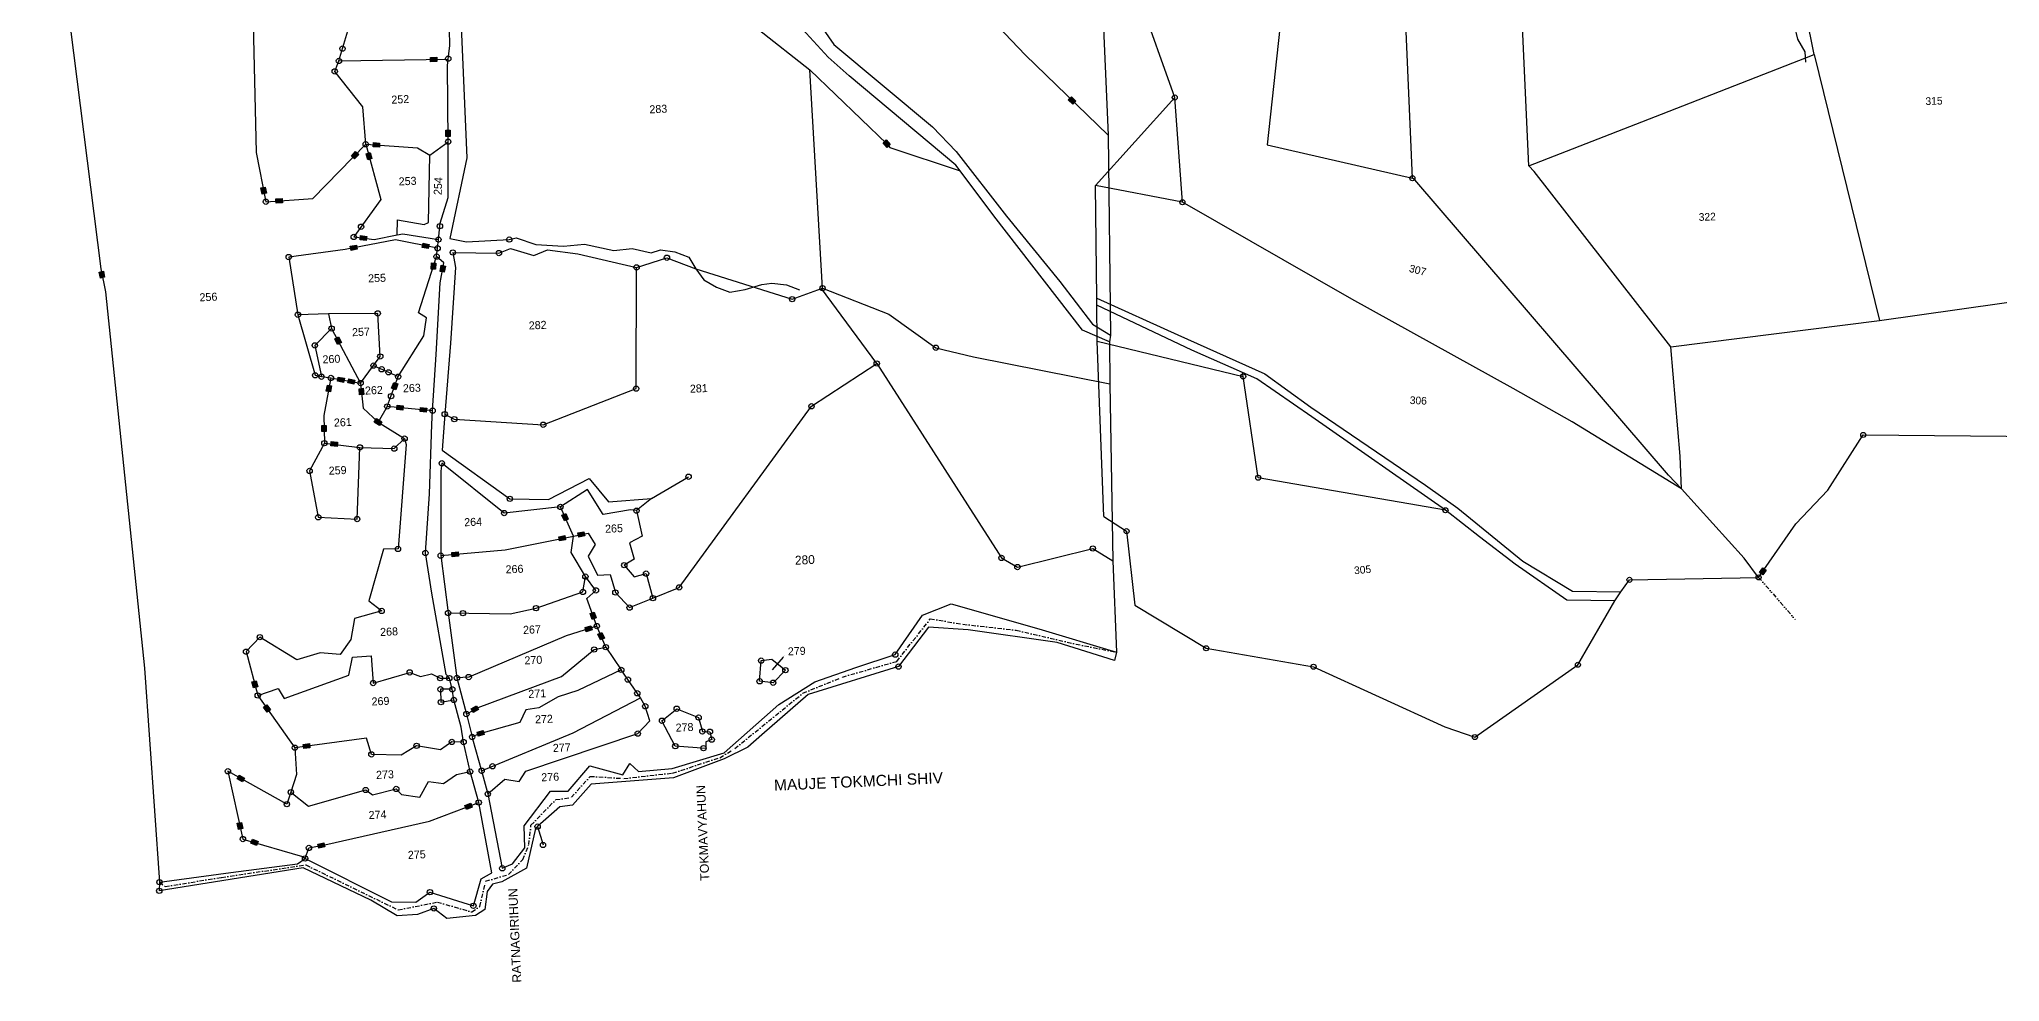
# Model space of a CAD drawing. Header units: metres. Extents: x 315549 to 321517, y 1890879 to 1895671.
# Drawn here: x 317250 to 319519, y 1890879 to 1891971 of the extents above; entities that cross this region are included whole.
import ezdxf

# ---------------------------------------------------------------- set-up
doc = ezdxf.new("R2010")
doc.units = ezdxf.units.M
doc.header["$MEASUREMENT"] = 0
doc.linetypes.add('DASHDOT', pattern=[1, 0.5, -0.25, 0, -0.25])
doc.linetypes.add('DIVIDE', pattern=[1.25, 0.5, -0.25, 0, -0.25, 0, -0.25])
for name, color, linetype in [('LINE_WATER', 4, 'Continuous'), ('OFF', 1, 'Continuous'), ('POLY_PARCEL', 6, 'Continuous'), ('POLY_WATER', 4, 'Continuous'), ('TEXT_MAPOUT', 7, 'Continuous'), ('TEXT_PARCEL', 7, 'Continuous'), ('V_BOUND_LINE', 7, 'Continuous'), ('V_BOUND_STREAM_LINE', 7, 'DASHDOT'), ('V_DIVIDE_LINE', 7, 'DIVIDE')]:
    doc.layers.add(name, color=color, linetype=linetype)
doc.styles.get("Standard").update_dxf_attribs({"font": 'arial.ttf'})
doc.styles.add('TEXT_MAP', font='')
doc.styles.get('TEXT_MAP').set_extended_font_data('Kruti Dev 050')

msp = doc.modelspace()

# ---------------------------------------------------------------- hatches: boundary and pattern name
for points in [[(317709.9, 1891945.2), (317709.8, 1891950.1), (317702.6, 1891949.9), (317702.7, 1891945)], [(318445.9, 1891895.8), (318449.3, 1891899.4), (318444.2, 1891904.4), (318440.7, 1891900.8)], [(317720.5, 1891858.3), (317725.5, 1891858.4), (317725.4, 1891865.5), (317720.5, 1891865.5)], [(317619.5, 1891837.4), (317616, 1891840.8), (317611, 1891835.7), (317614.5, 1891832.3)], [(317632.8, 1891839.7), (317628, 1891838.4), (317629.9, 1891831.5), (317634.7, 1891832.8)], [(317636.5, 1891851.2), (317636.2, 1891846.2), (317643.4, 1891845.8), (317643.7, 1891850.7)], [(318231, 1891845.7), (318234.7, 1891849), (318230, 1891854.3), (318226.3, 1891851.1)], [(317507.8, 1891791.7), (317512.7, 1891792.7), (317511.3, 1891799.7), (317506.4, 1891798.8)], [(317523.7, 1891786.1), (317524, 1891781.1), (317531.2, 1891781.6), (317530.8, 1891786.6)], [(317617.7, 1891727.7), (317616.8, 1891732.5), (317609.7, 1891731.2), (317610.7, 1891726.3)], [(317628.2, 1891737.8), (317628.8, 1891742.7), (317621.6, 1891743.5), (317621.1, 1891738.6)], [(317700, 1891728.5), (317701, 1891733.4), (317694, 1891734.8), (317693, 1891729.9)], [(317708.9, 1891711.7), (317703.9, 1891711.9), (317703.5, 1891704.8), (317708.5, 1891704.5)], [(317719.8, 1891708.3), (317714.9, 1891709.2), (317713.7, 1891702.1), (317718.6, 1891701.3)], [(317320.7, 1891694.3), (317325.5, 1891695.3), (317324.1, 1891702.4), (317319.3, 1891701.4)], [(317596.1, 1891626.3), (317591.7, 1891623.9), (317595.1, 1891617.6), (317599.5, 1891619.9)], [(317588.2, 1891569.5), (317583.3, 1891570.4), (317582, 1891563.3), (317586.9, 1891562.5)], [(317595.9, 1891579.8), (317594.9, 1891575), (317601.9, 1891573.5), (317602.9, 1891578.4)], [(317614, 1891571.5), (317615, 1891576.3), (317608, 1891577.8), (317607, 1891572.9)], [(317664.7, 1891571.7), (317660.1, 1891573.4), (317657.6, 1891566.7), (317662.3, 1891565)], [(317624.8, 1891566.7), (317619.9, 1891566.2), (317620.6, 1891559), (317625.5, 1891559.5)], [(317670.6, 1891541.5), (317671.1, 1891546.5), (317663.9, 1891547.1), (317663.5, 1891542.2)], [(317697.7, 1891539), (317698.2, 1891543.9), (317691.1, 1891544.6), (317690.6, 1891539.7)], [(317577, 1891516.6), (317582, 1891516.7), (317581.8, 1891523.8), (317576.9, 1891523.7)], [(317643.6, 1891523.6), (317646.2, 1891527.9), (317640.1, 1891531.6), (317637.5, 1891527.4)], [(317587.7, 1891505), (317587.3, 1891500.1), (317594.5, 1891499.5), (317594.9, 1891504.4)], [(317859.1, 1891421.6), (317854.6, 1891419.6), (317857.5, 1891413.1), (317862, 1891415.1)], [(317859, 1891391.3), (317858, 1891396.1), (317851, 1891394.7), (317851.9, 1891389.9)], [(317881.2, 1891395.7), (317880.2, 1891400.6), (317873.2, 1891399.2), (317874.2, 1891394.3)], [(317727.4, 1891376.6), (317727.8, 1891371.6), (317735, 1891372.3), (317734.5, 1891377.2)], [(319248.3, 1891356.1), (319244.4, 1891358.8), (319240.5, 1891353.2), (319244.4, 1891350.5)], [(317889.7, 1891299.1), (317894.4, 1891300.8), (317892, 1891307.5), (317887.3, 1891305.9)], [(317889.7, 1891287), (317888.2, 1891291.7), (317881.4, 1891289.6), (317882.9, 1891284.8)], [(317901, 1891283.9), (317896.4, 1891281.9), (317899.2, 1891275.3), (317903.8, 1891277.3)], [(317497.8, 1891219.9), (317502.6, 1891221.1), (317500.7, 1891228.1), (317495.9, 1891226.8)], [(317513.3, 1891200.3), (317509.3, 1891197.4), (317513.4, 1891191.6), (317517.5, 1891194.5)], [(317749.5, 1891195.4), (317752, 1891191.1), (317758.2, 1891194.7), (317755.7, 1891199)], [(317756.6, 1891168.5), (317757.9, 1891163.7), (317764.8, 1891165.6), (317763.5, 1891170.3)], [(317555.3, 1891154.3), (317556, 1891149.4), (317563.1, 1891150.4), (317562.4, 1891155.3)], [(317481.2, 1891118.8), (317478.7, 1891114.5), (317485, 1891111), (317487.4, 1891115.3)], [(317751, 1891081.5), (317749.2, 1891086.2), (317742.5, 1891083.6), (317744.3, 1891079)], [(317480.5, 1891055.9), (317485.4, 1891057), (317483.8, 1891064), (317479, 1891062.9)], [(317496.6, 1891044.4), (317494.7, 1891039.8), (317501.3, 1891037.1), (317503.2, 1891041.7)], [(317572.2, 1891038.8), (317573.3, 1891034), (317580.2, 1891035.5), (317579.2, 1891040.3)]]:
    msp.add_hatch(color=256).paths.add_polyline_path(points)

# ---------------------------------------------------------------- linework, layer by layer
for p, q in [((317702.6, 1891949.9), (317709.8, 1891950.1)), ((317702.7, 1891945), (317702.6, 1891949.9)), ((317709.9, 1891945.2), (317702.7, 1891945)), ((317709.8, 1891950.1), (317709.9, 1891945.2)), ((318440.7, 1891900.8), (318444.2, 1891904.4)), ((318445.9, 1891895.8), (318440.7, 1891900.8)), ((318444.2, 1891904.4), (318449.3, 1891899.4)), ((318449.3, 1891899.4), (318445.9, 1891895.8)), ((317720.5, 1891858.3), (317720.5, 1891865.5)), ((317720.5, 1891865.5), (317725.4, 1891865.5)), ((317725.4, 1891865.5), (317725.5, 1891858.4)), ((317611, 1891835.7), (317616, 1891840.8)), ((317616, 1891840.8), (317619.5, 1891837.4)), ((317628, 1891838.4), (317632.8, 1891839.7)), ((317632.8, 1891839.7), (317634.7, 1891832.8)), ((317636.2, 1891846.2), (317636.5, 1891851.2)), ((317643.4, 1891845.8), (317636.2, 1891846.2)), ((317636.5, 1891851.2), (317643.7, 1891850.7)), ((317643.7, 1891850.7), (317643.4, 1891845.8)), ((317725.5, 1891858.4), (317720.5, 1891858.3)), ((318226.3, 1891851.1), (318230, 1891854.3)), ((318231, 1891845.7), (318226.3, 1891851.1)), ((318230, 1891854.3), (318234.7, 1891849)), ((318234.7, 1891849), (318231, 1891845.7)), ((317614.5, 1891832.3), (317611, 1891835.7)), ((317619.5, 1891837.4), (317614.5, 1891832.3)), ((317629.9, 1891831.5), (317628, 1891838.4)), ((317634.7, 1891832.8), (317629.9, 1891831.5)), ((317506.4, 1891798.8), (317511.3, 1891799.7)), ((317507.8, 1891791.7), (317506.4, 1891798.8)), ((317511.3, 1891799.7), (317512.7, 1891792.7)), ((317512.7, 1891792.7), (317507.8, 1891791.7)), ((317523.7, 1891786.1), (317530.8, 1891786.6)), ((317524, 1891781.1), (317523.7, 1891786.1)), ((317531.2, 1891781.6), (317524, 1891781.1)), ((317530.8, 1891786.6), (317531.2, 1891781.6)), ((317609.7, 1891731.2), (317616.8, 1891732.5)), ((317610.7, 1891726.3), (317609.7, 1891731.2)), ((317617.7, 1891727.7), (317610.7, 1891726.3)), ((317616.8, 1891732.5), (317617.7, 1891727.7)), ((317621.1, 1891738.6), (317621.6, 1891743.5)), ((317628.2, 1891737.8), (317621.1, 1891738.6)), ((317621.6, 1891743.5), (317628.8, 1891742.7)), ((317628.8, 1891742.7), (317628.2, 1891737.8)), ((317693, 1891729.9), (317694, 1891734.8)), ((317700, 1891728.5), (317693, 1891729.9)), ((317694, 1891734.8), (317701, 1891733.4)), ((317701, 1891733.4), (317700, 1891728.5)), ((317703.5, 1891704.8), (317703.9, 1891711.9)), ((317708.5, 1891704.5), (317703.5, 1891704.8)), ((317703.9, 1891711.9), (317708.9, 1891711.7)), ((317708.9, 1891711.7), (317708.5, 1891704.5)), ((317713.7, 1891702.1), (317714.9, 1891709.2)), ((317714.9, 1891709.2), (317719.8, 1891708.3)), ((317719.8, 1891708.3), (317718.6, 1891701.3)), ((317319.3, 1891701.4), (317324.1, 1891702.4)), ((317320.7, 1891694.3), (317319.3, 1891701.4)), ((317325.5, 1891695.3), (317320.7, 1891694.3)), ((317324.1, 1891702.4), (317325.5, 1891695.3)), ((317718.6, 1891701.3), (317713.7, 1891702.1)), ((317591.7, 1891623.9), (317596.1, 1891626.3)), ((317595.1, 1891617.6), (317591.7, 1891623.9)), ((317599.5, 1891619.9), (317595.1, 1891617.6)), ((317596.1, 1891626.3), (317599.5, 1891619.9)), ((317582, 1891563.3), (317583.3, 1891570.4)), ((317583.3, 1891570.4), (317588.2, 1891569.5)), ((317588.2, 1891569.5), (317586.9, 1891562.5)), ((317594.9, 1891575), (317595.9, 1891579.8)), ((317601.9, 1891573.5), (317594.9, 1891575)), ((317595.9, 1891579.8), (317602.9, 1891578.4)), ((317602.9, 1891578.4), (317601.9, 1891573.5)), ((317607, 1891572.9), (317608, 1891577.8)), ((317614, 1891571.5), (317607, 1891572.9)), ((317608, 1891577.8), (317615, 1891576.3)), ((317615, 1891576.3), (317614, 1891571.5)), ((317657.6, 1891566.7), (317660.1, 1891573.4)), ((317660.1, 1891573.4), (317664.7, 1891571.7)), ((317664.7, 1891571.7), (317662.3, 1891565)), ((317586.9, 1891562.5), (317582, 1891563.3)), ((317619.9, 1891566.2), (317624.8, 1891566.7)), ((317620.6, 1891559), (317619.9, 1891566.2)), ((317625.5, 1891559.5), (317620.6, 1891559)), ((317624.8, 1891566.7), (317625.5, 1891559.5)), ((317662.3, 1891565), (317657.6, 1891566.7)), ((317663.5, 1891542.2), (317663.9, 1891547.1)), ((317663.9, 1891547.1), (317671.1, 1891546.5)), ((317671.1, 1891546.5), (317670.6, 1891541.5)), ((317690.6, 1891539.7), (317691.1, 1891544.6)), ((317691.1, 1891544.6), (317698.2, 1891543.9)), ((317576.9, 1891523.7), (317581.8, 1891523.8)), ((317577, 1891516.6), (317576.9, 1891523.7)), ((317581.8, 1891523.8), (317582, 1891516.7)), ((317637.5, 1891527.4), (317640.1, 1891531.6)), ((317643.6, 1891523.6), (317637.5, 1891527.4)), ((317640.1, 1891531.6), (317646.2, 1891527.9)), ((317646.2, 1891527.9), (317643.6, 1891523.6)), ((317670.6, 1891541.5), (317663.5, 1891542.2)), ((317697.7, 1891539), (317690.6, 1891539.7)), ((317698.2, 1891543.9), (317697.7, 1891539)), ((317582, 1891516.7), (317577, 1891516.6)), ((317587.3, 1891500.1), (317587.7, 1891505)), ((317594.5, 1891499.5), (317587.3, 1891500.1)), ((317587.7, 1891505), (317594.9, 1891504.4)), ((317594.9, 1891504.4), (317594.5, 1891499.5)), ((317854.6, 1891419.6), (317859.1, 1891421.6)), ((317857.5, 1891413.1), (317854.6, 1891419.6)), ((317862, 1891415.1), (317857.5, 1891413.1)), ((317859.1, 1891421.6), (317862, 1891415.1)), ((317851, 1891394.7), (317858, 1891396.1)), ((317851.9, 1891389.9), (317851, 1891394.7)), ((317859, 1891391.3), (317851.9, 1891389.9)), ((317858, 1891396.1), (317859, 1891391.3)), ((317873.2, 1891399.2), (317880.2, 1891400.6)), ((317874.2, 1891394.3), (317873.2, 1891399.2)), ((317881.2, 1891395.7), (317874.2, 1891394.3)), ((317880.2, 1891400.6), (317881.2, 1891395.7)), ((317727.4, 1891376.6), (317734.5, 1891377.2)), ((317727.8, 1891371.6), (317727.4, 1891376.6)), ((317735, 1891372.3), (317727.8, 1891371.6)), ((317734.5, 1891377.2), (317735, 1891372.3)), ((319240.5, 1891353.2), (319244.4, 1891358.8)), ((319244.4, 1891350.5), (319240.5, 1891353.2)), ((319244.4, 1891358.8), (319248.3, 1891356.1)), ((319248.3, 1891356.1), (319244.4, 1891350.5)), ((317887.3, 1891305.9), (317892, 1891307.5)), ((317889.7, 1891299.1), (317887.3, 1891305.9)), ((317894.4, 1891300.8), (317889.7, 1891299.1)), ((317892, 1891307.5), (317894.4, 1891300.8)), ((317881.4, 1891289.6), (317888.2, 1891291.7)), ((317882.9, 1891284.8), (317881.4, 1891289.6)), ((317889.7, 1891287), (317882.9, 1891284.8)), ((317888.2, 1891291.7), (317889.7, 1891287)), ((317896.4, 1891281.9), (317901, 1891283.9)), ((317899.2, 1891275.3), (317896.4, 1891281.9)), ((317903.8, 1891277.3), (317899.2, 1891275.3)), ((317901, 1891283.9), (317903.8, 1891277.3)), ((317495.9, 1891226.8), (317500.7, 1891228.1)), ((317500.7, 1891228.1), (317502.6, 1891221.1)), ((317497.8, 1891219.9), (317495.9, 1891226.8)), ((317502.6, 1891221.1), (317497.8, 1891219.9)), ((317509.3, 1891197.4), (317513.3, 1891200.3)), ((317513.4, 1891191.6), (317509.3, 1891197.4)), ((317513.3, 1891200.3), (317517.5, 1891194.5)), ((317517.5, 1891194.5), (317513.4, 1891191.6)), ((317749.5, 1891195.4), (317755.7, 1891199)), ((317752, 1891191.1), (317749.5, 1891195.4)), ((317758.2, 1891194.7), (317752, 1891191.1)), ((317755.7, 1891199), (317758.2, 1891194.7)), ((317756.6, 1891168.5), (317763.5, 1891170.3)), ((317757.9, 1891163.7), (317756.6, 1891168.5)), ((317764.8, 1891165.6), (317757.9, 1891163.7)), ((317763.5, 1891170.3), (317764.8, 1891165.6)), ((317555.3, 1891154.3), (317562.4, 1891155.3)), ((317556, 1891149.4), (317555.3, 1891154.3)), ((317563.1, 1891150.4), (317556, 1891149.4)), ((317562.4, 1891155.3), (317563.1, 1891150.4)), ((317478.7, 1891114.5), (317481.2, 1891118.8)), ((317485, 1891111), (317478.7, 1891114.5)), ((317481.2, 1891118.8), (317487.4, 1891115.3)), ((317487.4, 1891115.3), (317485, 1891111)), ((317742.5, 1891083.6), (317749.2, 1891086.2)), ((317744.3, 1891079), (317742.5, 1891083.6)), ((317751, 1891081.5), (317744.3, 1891079)), ((317749.2, 1891086.2), (317751, 1891081.5)), ((317479, 1891062.9), (317483.8, 1891064)), ((317480.5, 1891055.9), (317479, 1891062.9)), ((317485.4, 1891057), (317480.5, 1891055.9)), ((317483.8, 1891064), (317485.4, 1891057)), ((317494.7, 1891039.8), (317496.6, 1891044.4)), ((317501.3, 1891037.1), (317494.7, 1891039.8)), ((317496.6, 1891044.4), (317503.2, 1891041.7)), ((317503.2, 1891041.7), (317501.3, 1891037.1)), ((317572.2, 1891038.8), (317579.2, 1891040.3)), ((317573.3, 1891034), (317572.2, 1891038.8)), ((317580.2, 1891035.5), (317573.3, 1891034)), ((317579.2, 1891040.3), (317580.2, 1891035.5))]:
    msp.add_line(p, q)
msp.add_lwpolyline([(318110.6, 1891255.4), (318097.9, 1891240.8)])
for centre, radius in [((317600.8, 1891960.1), 3.07), ((317591.8, 1891933.7), 3.07), ((317596.6, 1891945.8), 3.07), ((317723.2, 1891948.5), 3.07), ((318563.8, 1891903.5), 2.93), ((317627.6, 1891849.3), 3.07), ((317723.1, 1891852.3), 3.07), ((318838.9, 1891810), 2.93), ((317512.1, 1891782.8), 3.07), ((318572.7, 1891782.2), 2.93), ((317622.3, 1891753.8), 3.07), ((317713.5, 1891754.5), 3.07), ((317613.8, 1891742), 3.07), ((317710.8, 1891728.9), 3.07), ((317711.8, 1891739), 3.07), ((317728.5, 1891724), 3.07), ((317781.8, 1891723.3), 3.07), ((317793.8, 1891739), 3.07), ((317538.5, 1891718.7), 3.07), ((317709.7, 1891719.2), 3.07), ((317941.1, 1891706.8), 3.07), ((317976.2, 1891717.9), 3.07), ((318156.3, 1891682.7), 3.07), ((318121.1, 1891669.9), 3.07), ((317549.2, 1891651.9), 3.07), ((317588.1, 1891636), 3.07), ((317641.5, 1891653.5), 3.07), ((317568.7, 1891616.4), 3.07), ((318287.4, 1891613.7), 3.07), ((317636.7, 1891593), 3.07), ((317644.5, 1891603.6), 3.07), ((317646.1, 1891588.8), 3.07), ((318219, 1891595.4), 3.07), ((317569.1, 1891581.8), 3.07), ((317576.4, 1891580.1), 3.07), ((317587.4, 1891578.7), 3.07), ((317621.7, 1891572.8), 3.07), ((317654.1, 1891585.2), 3.07), ((317665.2, 1891580.2), 3.07), ((317940.6, 1891566.3), 3.07), ((318643.1, 1891580.5), 2.93), ((317652.6, 1891545.7), 3.07), ((317657, 1891557.6), 3.07), ((318143.5, 1891545.9), 3.07), ((317705.1, 1891540.8), 3.07), ((317719.1, 1891536.8), 3.07), ((317730.1, 1891531), 3.07), ((317833.1, 1891524.5), 3.07), ((317579.8, 1891503.2), 3.07), ((317620.9, 1891498.3), 3.07), ((317660.7, 1891496.9), 3.07), ((317672.6, 1891508.5), 3.07), ((319360.7, 1891512.7), 2.93), ((317715.7, 1891479.9), 3.07), ((317562.7, 1891471), 3.07), ((318001.3, 1891464.3), 3.07), ((318660.5, 1891463.1), 2.93), ((317794.4, 1891438.7), 3.07), ((317852.9, 1891429.3), 3.07), ((317572.7, 1891417.3), 3.07), ((317617.7, 1891415.3), 3.07), ((317787.9, 1891422.2), 3.07), ((317941, 1891425), 3.07), ((318877.2, 1891425.4), 2.93), ((318508.1, 1891401.3), 2.93), ((317665, 1891380.7), 3.07), ((317696.7, 1891376), 3.07), ((317714.4, 1891372.9), 3.07), ((317926.8, 1891361.9), 3.07), ((318363.4, 1891370.3), 3.07), ((318469.1, 1891381.2), 3.07), ((317881.9, 1891348.6), 3.07), ((317952.1, 1891352.1), 3.07), ((318381.8, 1891359.7), 3.07), ((319090.1, 1891344.9), 2.93), ((319239.6, 1891347.7), 2.93), ((317879, 1891330.9), 3.07), ((317894, 1891332.7), 3.07), ((317916.6, 1891330.2), 3.07), ((317960, 1891323.7), 3.07), ((317990.4, 1891336.1), 3.07), ((317646.1, 1891308.9), 3.07), ((317722.9, 1891306.6), 3.07), ((317740.1, 1891306.3), 3.07), ((317824.7, 1891312.1), 3.07), ((317933, 1891312.7), 3.07), ((317505.1, 1891278.5), 3.07), ((317895.1, 1891291.3), 3.07), ((317489.2, 1891261.7), 3.07), ((317892, 1891264.2), 3.07), ((317905.5, 1891266.9), 3.07), ((318085.2, 1891251.4), 3.07), ((318240.5, 1891258.3), 3.07), ((318600.1, 1891265.6), 2.93), ((317636.2, 1891225.3), 3.07), ((317678.5, 1891237.7), 3.07), ((317713.8, 1891231), 3.07), ((317724.4, 1891231), 3.07), ((317733.2, 1891231.3), 3.07), ((317746.8, 1891232.3), 3.07), ((317923.4, 1891240.6), 3.07), ((317931.1, 1891229.3), 3.07), ((318083.5, 1891227.4), 3.07), ((318099.2, 1891225.7), 3.07), ((318113.3, 1891240.3), 3.07), ((318244.2, 1891244.4), 3.07), ((318724.6, 1891244.2), 2.93), ((319030.4, 1891246.5), 2.93), ((317502.7, 1891210.9), 3.07), ((317714.2, 1891218.1), 3.07), ((317714.7, 1891203.2), 3.07), ((317727.8, 1891218.1), 3.07), ((317729.6, 1891205.8), 3.07), ((317941.9, 1891213.5), 3.07), ((317744.1, 1891189.4), 3.07), ((317951.1, 1891198.5), 3.07), ((317970.5, 1891181.7), 3.07), ((317987.5, 1891195.6), 3.07), ((318012.9, 1891185.4), 3.07), ((317727.3, 1891157.2), 3.07), ((317740.9, 1891157), 3.07), ((317750.8, 1891162.9), 3.07), ((317942.4, 1891166.8), 3.07), ((318017.2, 1891169.3), 3.07), ((318026, 1891169), 3.07), ((318028, 1891159.9), 3.07), ((318911.3, 1891162.8), 2.93), ((317545.6, 1891150.5), 3.07), ((317634.2, 1891142.7), 3.07), ((317686.5, 1891152.6), 3.07), ((317985.9, 1891152.3), 3.07), ((318018.5, 1891149.9), 3.07), ((317468.2, 1891123.2), 3.07), ((317748.4, 1891122.8), 3.07), ((317761.8, 1891123.8), 3.07), ((317774.3, 1891129), 3.07), ((317541, 1891099), 3.07), ((317627.6, 1891101.5), 3.07), ((317663, 1891102.7), 3.07), ((317768.9, 1891096.9), 3.07), ((317536.4, 1891085.1), 3.07), ((317758.4, 1891087), 3.07), ((317485.5, 1891044.7), 3.07), ((317826.5, 1891059.1), 3.07), ((317557.4, 1891022.2), 3.07), ((317561.9, 1891034.4), 3.07), ((317832.8, 1891037.8), 3.07), ((317785.7, 1891010.8), 3.07), ((317388.7, 1890984.7), 3.07), ((317389, 1890994.7), 3.07), ((317702, 1890983.2), 3.07), ((317706.5, 1890964.3), 3.07), ((317752.2, 1890967.4), 3.07)]:
    msp.add_circle(centre, radius)
msp.add_solid([(318110.3, 1891255.7), (318112.2, 1891257.3), (318110.9, 1891255.2)])
at = {"layer": 'LINE_WATER'}
for p, q in [((319285.1, 1891971), (319281.6, 1891985.6)), ((319293.4, 1891956.3), (319285.1, 1891971)), ((319294, 1891944.3), (319293.4, 1891956.3)), ((318009.6, 1891705.1), (318018.9, 1891692.3)), ((318018.9, 1891692.3), (318033.5, 1891683.8)), ((318033.5, 1891683.8), (318048.9, 1891677.9)), ((318048.9, 1891677.9), (318066.9, 1891681.1)), ((318066.9, 1891681.1), (318086, 1891686.8)), ((318086, 1891686.8), (318097.7, 1891688.4)), ((318097.7, 1891688.4), (318114.6, 1891686.4)), ((318114.6, 1891686.4), (318129.6, 1891680.9))]:
    msp.add_line(p, q, dxfattribs=at)
at = {"layer": 'OFF'}
for p, q in [((318563.8, 1891903.5), (318473.2, 1892158.4)), ((318477.3, 1892079.7), (318486.7, 1891859.7)), ((318472.3, 1891801.5), (318563.8, 1891903.5)), ((318486.7, 1891859.7), (318489.4, 1891628.3)), ((318473.7, 1891671.1), (318472.3, 1891801.5)), ((318473.8, 1891662.9), (318473.7, 1891671.1)), ((318474.2, 1891621.4), (318473.8, 1891662.9)), ((318481.8, 1891418.4), (318474.2, 1891621.4)), ((318489.4, 1891628.3), (318488.2, 1891620.4)), ((318488.2, 1891620.4), (318488.7, 1891571.7)), ((318488.7, 1891571.7), (318492.3, 1891366.8)), ((317652.6, 1891545.7), (317641.9, 1891527.6)), ((318492.3, 1891366.8), (318496.4, 1891261.1)), ((319073.3, 1891320.6), (319080.2, 1891331.1)), ((318496.4, 1891261.1), (318494, 1891251.3))]:
    msp.add_line(p, q, dxfattribs=at)
at = {"layer": 'POLY_PARCEL'}
for p, q in [((317249.8, 1892272.6), (317321, 1891705.1)), ((318264.1, 1892086.7), (318390.6, 1891952.9)), ((318692.8, 1892051.5), (318670.7, 1891848.7)), ((318973.7, 1891824.3), (318963.4, 1892050)), ((317596.6, 1891945.8), (317620.1, 1892025)), ((317497.1, 1892005.4), (317500.9, 1891839.9)), ((318838.9, 1891810), (318830.2, 1892015.8)), ((319303.8, 1891953.2), (319294.5, 1891999.3)), ((318081.8, 1891982.7), (318141.5, 1891935.5)), ((318390.6, 1891952.9), (318486.7, 1891859.7)), ((319127.1, 1891884.2), (319303.8, 1891953.2)), ((319303.8, 1891953.2), (319379.6, 1891645.2)), ((317591.8, 1891933.7), (317596.6, 1891945.8)), ((317624.4, 1891892.6), (317591.8, 1891933.7)), ((317596.6, 1891945.8), (317723.2, 1891948)), ((318141.5, 1891935.5), (318230.5, 1891850)), ((318156.3, 1891682.7), (318141.5, 1891935.5)), ((317627.6, 1891849.3), (317624.4, 1891892.6)), ((318572.7, 1891782.2), (318563.8, 1891903.5)), ((318973.7, 1891824.3), (319127.1, 1891884.2)), ((317500.9, 1891839.9), (317512.1, 1891782.8)), ((317566.5, 1891786.5), (317627.6, 1891849.3)), ((317627.6, 1891849.3), (317645.1, 1891785.2)), ((317627.6, 1891849.3), (317687.4, 1891845.4)), ((317687.4, 1891845.4), (317701.7, 1891836.6)), ((317701.7, 1891836.6), (317723.1, 1891852.3)), ((318230.5, 1891850), (318234.3, 1891845.7)), ((318234.3, 1891845.7), (318315.6, 1891818.5)), ((318670.7, 1891848.7), (318838.9, 1891810)), ((317700.3, 1891758.6), (317701.7, 1891836.6)), ((318979.8, 1891817.8), (318973.7, 1891824.3)), ((319137.9, 1891614.6), (318979.8, 1891817.8)), ((318572.7, 1891782.2), (318472.3, 1891801.5)), ((318841.7, 1891808.1), (318838.9, 1891810)), ((319135.4, 1891466.1), (318841.7, 1891808.1)), ((317512.1, 1891782.8), (317566.5, 1891786.5)), ((317645.1, 1891785.2), (317613.8, 1891742)), ((318768.7, 1891669.8), (318572.7, 1891782.2)), ((317663.9, 1891744.4), (317664.5, 1891761.7)), ((317664.5, 1891761.7), (317695.1, 1891756.5)), ((317695.1, 1891756.5), (317700.3, 1891758.6)), ((317603.8, 1891727.5), (317538.5, 1891718.7)), ((317662, 1891738.6), (317603.8, 1891727.5)), ((317613.8, 1891742), (317637.5, 1891739.1)), ((317637.5, 1891739.1), (317663.9, 1891744.4)), ((317710.8, 1891728.9), (317662, 1891738.6)), ((317663.9, 1891744.4), (317670.4, 1891745.7)), ((317670.4, 1891745.7), (317711.8, 1891739)), ((317321, 1891705.1), (317326.5, 1891678.4)), ((317538.5, 1891718.7), (317549.2, 1891651.9)), ((317688.8, 1891654.2), (317709.7, 1891719.2)), ((317940.6, 1891566.3), (317941.1, 1891706.8)), ((318009.6, 1891705.1), (318121.1, 1891669.9)), ((318121.1, 1891669.9), (318155.1, 1891682.2)), ((318155.1, 1891682.2), (318156.3, 1891682.7)), ((318219, 1891595.4), (318155.1, 1891682.2)), ((318156.3, 1891682.7), (318232.9, 1891652.5)), ((317326.5, 1891678.4), (317371.5, 1891242.6)), ((318955.5, 1891566.6), (318768.7, 1891669.8)), ((319379.6, 1891645.2), (319588.9, 1891674.9)), ((317584.6, 1891653.1), (317549.2, 1891651.9)), ((317549.2, 1891651.9), (317569.1, 1891581.8)), ((317588.1, 1891636), (317568.7, 1891616.4)), ((317641.5, 1891653.5), (317584.6, 1891653.1)), ((317584.6, 1891653.1), (317588.1, 1891636)), ((317588.1, 1891636), (317621.7, 1891572.8)), ((317644.5, 1891603.6), (317641.5, 1891653.5)), ((317698, 1891648.4), (317688.8, 1891654.2)), ((317694.9, 1891627.5), (317698, 1891648.4)), ((318232.9, 1891652.5), (318287.4, 1891613.7)), ((319137.9, 1891614.6), (319379.6, 1891645.2)), ((317568.7, 1891616.4), (317576.3, 1891580.3)), ((317665.2, 1891580.2), (317694.9, 1891627.5)), ((318287.4, 1891613.7), (318331, 1891603)), ((318474.2, 1891621.4), (318643.1, 1891580.5)), ((319148.8, 1891488.3), (319137.9, 1891614.6)), ((317621.7, 1891572.8), (317636.7, 1891593)), ((317636.7, 1891593), (317644.5, 1891603.6)), ((317636.7, 1891593), (317665.2, 1891580.2)), ((318143.5, 1891545.9), (318219, 1891595.4)), ((318219, 1891595.4), (318363.4, 1891370.3)), ((318331, 1891603), (318488.7, 1891571.7)), ((317569.1, 1891581.8), (317576.3, 1891580.3)), ((317576.3, 1891580.3), (317587.4, 1891578.7)), ((317587.4, 1891578.7), (317579.1, 1891535.2)), ((317587.4, 1891578.7), (317621.7, 1891572.8)), ((317621.7, 1891572.8), (317624.6, 1891543.6)), ((317652.6, 1891545.7), (317665.2, 1891580.2)), ((318643.1, 1891580.5), (318642.4, 1891584.9)), ((318660.5, 1891463.1), (318643.1, 1891580.5)), ((317705.1, 1891540.8), (317652.6, 1891545.7)), ((317833.1, 1891524.5), (317940.6, 1891566.3)), ((317990.4, 1891336.1), (318143.5, 1891545.9)), ((319023.9, 1891527.8), (318955.5, 1891566.6)), ((317579.1, 1891535.2), (317579.8, 1891503.2)), ((317624.6, 1891543.6), (317641.9, 1891527.6)), ((317641.9, 1891527.6), (317672.6, 1891508.5)), ((317719.1, 1891536.8), (317730.1, 1891531)), ((317730.1, 1891531), (317833.1, 1891524.5)), ((319150.4, 1891450.1), (319023.9, 1891527.8)), ((317579.8, 1891503.2), (317562.7, 1891471)), ((317579.8, 1891503.2), (317620.9, 1891498.3)), ((317660.7, 1891496.9), (317672.6, 1891508.5)), ((317674.4, 1891501.8), (317665, 1891380.7)), ((317672.6, 1891508.5), (317674.4, 1891501.8)), ((317617.7, 1891415.3), (317620.9, 1891498.3)), ((317620.9, 1891498.3), (317660.7, 1891496.9)), ((319150.4, 1891450.1), (319148.8, 1891488.3)), ((317562.7, 1891471), (317572.7, 1891417.3)), ((318877.2, 1891425.4), (318660.5, 1891463.1)), ((319150.4, 1891450.1), (319135.4, 1891466.1)), ((319222.7, 1891369.9), (319150.4, 1891450.1)), ((317572.7, 1891417.3), (317617.7, 1891415.3)), ((317868.1, 1891395.6), (317852.9, 1891429.3)), ((317941, 1891425), (317947.6, 1891395.6)), ((317789, 1891379.7), (317868.1, 1891395.6)), ((317865.2, 1891376.5), (317868.1, 1891395.6)), ((317868.1, 1891395.6), (317885.1, 1891399)), ((317893.3, 1891385.7), (317885, 1891372.3)), ((317885.1, 1891399), (317893.3, 1891385.7)), ((317947.6, 1891395.6), (317932.7, 1891387.7)), ((317932.7, 1891387.7), (317938.4, 1891368.8)), ((317648.3, 1891380.6), (317631.2, 1891320.5)), ((317665, 1891380.7), (317648.3, 1891380.6)), ((317714.4, 1891372.9), (317789, 1891379.7)), ((317881.9, 1891348.6), (317865.2, 1891376.5)), ((317885, 1891372.3), (317895.9, 1891350.4)), ((317938.4, 1891368.8), (317926.8, 1891361.9)), ((318363.4, 1891370.3), (318381.8, 1891359.7)), ((318381.8, 1891359.7), (318469.1, 1891381.2)), ((318469.1, 1891381.2), (318492.3, 1891366.8)), ((319239.6, 1891347.7), (319222.7, 1891369.9)), ((317879, 1891330.9), (317881.9, 1891348.6)), ((317894, 1891332.7), (317881.9, 1891348.6)), ((317895.9, 1891350.4), (317910.4, 1891351.2)), ((317910.4, 1891351.2), (317916.6, 1891330.2)), ((317926.8, 1891361.9), (317938.4, 1891348.5)), ((317938.4, 1891348.5), (317952.1, 1891352.1)), ((317952.1, 1891352.1), (317960, 1891323.7)), ((317631.2, 1891320.5), (317646.1, 1891308.9)), ((317824.7, 1891312.1), (317879, 1891330.9)), ((317883.7, 1891323.3), (317894, 1891332.7)), ((317895.1, 1891291.3), (317883.7, 1891323.3)), ((317916.6, 1891330.2), (317933, 1891312.7)), ((317933, 1891312.7), (317960, 1891323.7)), ((317960, 1891323.7), (317990.4, 1891336.1)), ((317614.5, 1891300.2), (317610.6, 1891275.6)), ((317646.1, 1891308.9), (317614.5, 1891300.2)), ((317722.9, 1891306.6), (317794.9, 1891305.5)), ((317794.9, 1891305.5), (317824.7, 1891312.1)), ((317505.1, 1891278.5), (317489.2, 1891261.7)), ((317547.9, 1891252.3), (317505.1, 1891278.5)), ((317610.6, 1891275.6), (317598, 1891258.4)), ((317859.6, 1891280.2), (317746.8, 1891232.3)), ((317895.1, 1891291.3), (317859.6, 1891280.2)), ((317905.5, 1891266.9), (317895.1, 1891291.3)), ((317489.2, 1891261.7), (317502.7, 1891210.9)), ((317575, 1891260.2), (317547.9, 1891252.3)), ((317598, 1891258.4), (317575, 1891260.2)), ((317608.1, 1891234.5), (317612.2, 1891255.2)), ((317612.2, 1891255.2), (317634.1, 1891256.9)), ((317634.1, 1891256.9), (317636.2, 1891225.3)), ((317854.1, 1891232.9), (317892, 1891264.2)), ((317892, 1891264.2), (317905.5, 1891266.9)), ((317905.5, 1891266.9), (317923.4, 1891240.6)), ((318083.5, 1891227.4), (318085.2, 1891251.4)), ((318085.2, 1891251.4), (318097.5, 1891253.1)), ((318097.5, 1891253.1), (318113.3, 1891240.3)), ((317371.5, 1891242.6), (317389, 1890994.7)), ((317533.1, 1891207.4), (317608.1, 1891234.5)), ((317636.2, 1891225.3), (317678.5, 1891237.7)), ((317678.5, 1891237.7), (317690.9, 1891232.9)), ((317690.9, 1891232.9), (317703.7, 1891236.1)), ((317703.7, 1891236.1), (317713.8, 1891231)), ((317713.8, 1891231), (317724.4, 1891231)), ((317746.8, 1891232.3), (317733.2, 1891231.3)), ((317757.6, 1891197.2), (317854.1, 1891232.9)), ((317923.4, 1891240.6), (317873.2, 1891216.9)), ((317945.6, 1891208.2), (317923.4, 1891240.6)), ((318099.2, 1891225.7), (318083.5, 1891227.4)), ((318113.3, 1891240.3), (318099.2, 1891225.7)), ((317502.7, 1891210.9), (317526.3, 1891219.2)), ((317502.7, 1891210.9), (317545.6, 1891150.5)), ((317526.3, 1891219.2), (317533.1, 1891207.4)), ((317727.8, 1891218.1), (317714.2, 1891218.1)), ((317714.2, 1891218.1), (317714.7, 1891203.2)), ((317714.7, 1891203.2), (317729.6, 1891205.8)), ((317850.2, 1891209.3), (317828.1, 1891196.5)), ((317873.2, 1891216.9), (317850.2, 1891209.3)), ((317867.8, 1891167.7), (317945.6, 1891208.2)), ((317951.1, 1891198.5), (317945.6, 1891208.2)), ((317744.1, 1891189.4), (317757.6, 1891197.2)), ((317812.8, 1891194.3), (317806, 1891179.7)), ((317828.1, 1891196.5), (317812.8, 1891194.3)), ((317942.4, 1891166.8), (317956.5, 1891181.6)), ((317956.5, 1891181.6), (317951.1, 1891198.5)), ((317970.5, 1891181.7), (317987.5, 1891195.6)), ((317985.9, 1891152.3), (317970.5, 1891181.7)), ((317987.5, 1891195.6), (318012.9, 1891185.4)), ((318012.9, 1891185.4), (318017.2, 1891169.3)), ((317628.4, 1891161.7), (317545.6, 1891150.5)), ((317634.2, 1891142.7), (317628.4, 1891161.7)), ((317758, 1891166.3), (317750.8, 1891162.9)), ((317806, 1891179.7), (317758, 1891166.3)), ((317761.8, 1891123.8), (317867.8, 1891167.7)), ((317812.8, 1891123.3), (317942.4, 1891166.8)), ((318017.2, 1891169.3), (318026, 1891169)), ((318028, 1891159.9), (318021.3, 1891157.3)), ((318026, 1891169), (318028, 1891159.9)), ((317545.6, 1891150.5), (317547.7, 1891119.3)), ((317668.8, 1891141.7), (317634.2, 1891142.7)), ((317686.5, 1891152.6), (317668.8, 1891141.7)), ((317714.1, 1891148), (317686.5, 1891152.6)), ((317727.3, 1891157.2), (317714.1, 1891148)), ((317740.9, 1891157), (317727.3, 1891157.2)), ((318021.1, 1891149.7), (317985.9, 1891152.3)), ((318021.3, 1891157.3), (318021.1, 1891149.7)), ((317536.4, 1891085.1), (317468.2, 1891123.2)), ((317468.2, 1891123.2), (317485.5, 1891044.7)), ((317547.7, 1891119.3), (317541, 1891099)), ((317717.5, 1891109.1), (317732.7, 1891119.4)), ((317732.7, 1891119.4), (317748.4, 1891122.8)), ((317768.9, 1891096.9), (317788.6, 1891114)), ((317788.6, 1891114), (317805.2, 1891111.4)), ((317805.2, 1891111.4), (317812.8, 1891123.3)), ((317541, 1891099), (317536.4, 1891085.1)), ((317541, 1891099), (317561.5, 1891082.9)), ((317561.5, 1891082.9), (317627.6, 1891101.5)), ((317627.6, 1891101.5), (317635.5, 1891095.9)), ((317635.5, 1891095.9), (317663, 1891102.7)), ((317663, 1891102.7), (317668.9, 1891096.4)), ((317668.9, 1891096.4), (317690.1, 1891093.3)), ((317690.1, 1891093.3), (317700.1, 1891111.3)), ((317700.1, 1891111.3), (317717.5, 1891109.1)), ((317701.5, 1891065.5), (317758.4, 1891087)), ((317580.3, 1891037.9), (317701.5, 1891065.5)), ((317826.5, 1891059.1), (317832.8, 1891037.8)), ((317485.5, 1891044.7), (317554.4, 1891024.4)), ((317554.4, 1891024.4), (317557.4, 1891022.2)), ((317557.4, 1891022.2), (317561.9, 1891034.4)), ((317561.9, 1891034.4), (317580.3, 1891037.9))]:
    msp.add_line(p, q, dxfattribs=at)
at = {"layer": 'POLY_WATER'}
for p, q in [((317725.1, 1891963.6), (317722.5, 1892063.6)), ((317737.7, 1891995), (317744.7, 1891833.6)), ((318162.8, 1891950.2), (318129, 1891987.1)), ((318148.3, 1891995.3), (318169.4, 1891965)), ((317723.2, 1891948), (317725.1, 1891963.6)), ((318169.4, 1891965), (318283.7, 1891869.7)), ((317722.2, 1891940.7), (317723.2, 1891948)), ((317723.1, 1891852.3), (317722.2, 1891940.7)), ((318187, 1891928.6), (318162.8, 1891950.2)), ((318310.4, 1891825.3), (318187, 1891928.6)), ((318283.7, 1891869.7), (318310.8, 1891841)), ((317723.2, 1891838.7), (317723.1, 1891852.3)), ((318310.8, 1891841), (318369.3, 1891766)), ((317723, 1891787.6), (317723.2, 1891838.7)), ((317744.7, 1891833.6), (317725, 1891740.3)), ((318315.6, 1891818.5), (318310.4, 1891825.3)), ((318354.6, 1891766.5), (318315.6, 1891818.5)), ((317713.8, 1891758.1), (317723, 1891787.6)), ((317711.8, 1891739), (317713.8, 1891758.1)), ((318457.3, 1891633.9), (318354.6, 1891766.5)), ((318369.3, 1891766), (318430.8, 1891690.5)), ((317709.7, 1891719.2), (317710.8, 1891728.9)), ((317710.8, 1891728.9), (317711.8, 1891739)), ((317725, 1891740.3), (317744.3, 1891736.5)), ((317744.3, 1891736.5), (317793.8, 1891739)), ((317781.8, 1891723.3), (317795, 1891728.5)), ((317793.8, 1891739), (317801.9, 1891741)), ((317795, 1891728.5), (317822, 1891720.6)), ((317801.9, 1891741), (317824.4, 1891733.1)), ((317822, 1891720.6), (317838.1, 1891727.1)), ((317824.4, 1891733.1), (317856.6, 1891731.3)), ((317838.1, 1891727.1), (317873.2, 1891722.3)), ((317856.6, 1891731.3), (317880.8, 1891733.7)), ((317880.8, 1891733.7), (317914.8, 1891726.2)), ((317914.8, 1891726.2), (317936, 1891728.5)), ((317936, 1891728.5), (317958, 1891723.5)), ((317958, 1891723.5), (317968.7, 1891727.2)), ((317968.7, 1891727.2), (317985.2, 1891724.7)), ((317718, 1891712.2), (317709.7, 1891719.2)), ((317713.9, 1891688.7), (317718, 1891712.2)), ((317731.6, 1891706.6), (317725.6, 1891619)), ((317728.5, 1891724), (317731.6, 1891706.6)), ((317728.5, 1891724), (317781.8, 1891723.3)), ((317873.2, 1891722.3), (317941.1, 1891706.8)), ((317941.1, 1891706.8), (317976.2, 1891717.9)), ((317976.2, 1891717.9), (318009.6, 1891705.1)), ((317985.2, 1891724.7), (318001.5, 1891718.4)), ((318001.5, 1891718.4), (318009.6, 1891705.1)), ((317709.1, 1891605.9), (317713.9, 1891688.7)), ((318430.8, 1891690.5), (318468.8, 1891640.8)), ((318473.6, 1891671.1), (318473.7, 1891671.1)), ((318473.7, 1891671.1), (318567.6, 1891628.6)), ((318473.8, 1891662.9), (318473.7, 1891663)), ((318583.6, 1891611), (318473.8, 1891662.9)), ((318468.8, 1891640.8), (318489.4, 1891628.3)), ((317725.6, 1891619), (317719.1, 1891536.8)), ((318488.2, 1891620.4), (318457.3, 1891633.9)), ((318567.6, 1891628.6), (318668.2, 1891583.4)), ((317705.1, 1891540.8), (317709.1, 1891605.9)), ((318642.4, 1891584.9), (318583.6, 1891611)), ((318658.9, 1891577.5), (318642.4, 1891584.9)), ((318722.5, 1891533.7), (318658.9, 1891577.5)), ((318668.2, 1891583.4), (318721.4, 1891544.9)), ((318721.4, 1891544.9), (318854, 1891454.7)), ((317701.4, 1891444.6), (317704.1, 1891524.7)), ((317704.1, 1891524.7), (317705.1, 1891540.8)), ((317719.1, 1891536.8), (317716.2, 1891495)), ((318877.2, 1891425.4), (318722.5, 1891533.7)), ((317715.7, 1891479.9), (317714.4, 1891470.9)), ((317787.9, 1891422.2), (317715.7, 1891479.9)), ((317716.2, 1891495), (317794.4, 1891438.7)), ((317714.4, 1891470.9), (317714.4, 1891372.9)), ((317839.2, 1891438), (317886.3, 1891462.3)), ((317886.3, 1891462.3), (317908.4, 1891435.4)), ((317958.3, 1891438.9), (318001.3, 1891464.3)), ((318854, 1891454.7), (318891.6, 1891428)), ((317696.7, 1891376), (317701.4, 1891444.6)), ((317794.4, 1891438.7), (317839.2, 1891438)), ((317884.1, 1891449.4), (317852.9, 1891429.3)), ((317902.5, 1891420.5), (317884.1, 1891449.4)), ((317908.4, 1891435.4), (317958.3, 1891438.9)), ((317958.3, 1891438.9), (317941, 1891425)), ((317852.9, 1891429.3), (317787.9, 1891422.2)), ((317933.9, 1891426.1), (317902.5, 1891420.5)), ((317941, 1891425), (317933.9, 1891426.1)), ((318916.5, 1891394.6), (318877.2, 1891425.4)), ((318891.6, 1891428), (318966.5, 1891366.6)), ((318958, 1891362.9), (318916.5, 1891394.6)), ((317704.2, 1891329.5), (317696.7, 1891376)), ((317714.4, 1891372.9), (317722.9, 1891306.6)), ((318966.5, 1891366.6), (319024, 1891331.8)), ((319017.7, 1891321.5), (318958, 1891362.9)), ((317720.7, 1891235.4), (317704.2, 1891329.5)), ((319073.3, 1891320.6), (319017.7, 1891321.5)), ((319024, 1891331.8), (319080.2, 1891331.1)), ((317722.9, 1891306.6), (317733.2, 1891231.3)), ((318240.5, 1891258.3), (318272.1, 1891304)), ((318272.1, 1891304), (318305, 1891317.2)), ((318305, 1891317.2), (318406.6, 1891288.2)), ((318278.9, 1891290.2), (318244.2, 1891244.4)), ((318324.7, 1891287.1), (318278.9, 1891290.2)), ((318427.8, 1891272.4), (318324.7, 1891287.1)), ((318406.6, 1891288.2), (318496.4, 1891261.1)), ((318494, 1891251.3), (318427.8, 1891272.4)), ((318194.8, 1891243.2), (318240.5, 1891258.3)), ((317724.4, 1891231), (317720.7, 1891235.4)), ((317727.8, 1891218.1), (317724.4, 1891231)), ((317733.2, 1891231.3), (317744.1, 1891189.4)), ((318244.2, 1891244.4), (318139.8, 1891211.9)), ((318147.2, 1891226.7), (318194.8, 1891243.2)), ((317729.6, 1891205.8), (317727.8, 1891218.1)), ((317738.2, 1891174.3), (317729.6, 1891205.8)), ((318139.8, 1891211.9), (318085.9, 1891165.5)), ((318105.7, 1891200.6), (318147.2, 1891226.7)), ((317744.1, 1891189.4), (317750.8, 1891162.9)), ((318042.6, 1891144.5), (318105.7, 1891200.6)), ((317740.9, 1891157), (317738.2, 1891174.3)), ((317750.8, 1891162.9), (317751.3, 1891160.8)), ((317751.3, 1891160.8), (317761.8, 1891123.8)), ((318085.9, 1891165.5), (318069.8, 1891151.1)), ((317748.4, 1891122.8), (317740.9, 1891157)), ((317982.1, 1891126.3), (318042.6, 1891144.5)), ((318042.6, 1891137.4), (317983.8, 1891115.7)), ((318069.8, 1891151.1), (318042.6, 1891137.4)), ((317758.4, 1891087), (317748.4, 1891122.8)), ((317761.8, 1891123.8), (317768.9, 1891096.9)), ((317861.9, 1891100), (317886.9, 1891129.6)), ((317886.9, 1891129.6), (317925.2, 1891119)), ((317983.8, 1891115.7), (317888.5, 1891108.1)), ((317925.2, 1891119), (317933.3, 1891132.3)), ((317933.3, 1891132.3), (317943.3, 1891123)), ((317943.3, 1891123), (317982.1, 1891126.3)), ((317768.9, 1891096.9), (317785.7, 1891010.8)), ((317810.9, 1891060.1), (317841.3, 1891100.2)), ((317841.3, 1891100.2), (317861.9, 1891100)), ((317888.5, 1891108.1), (317866.8, 1891084)), ((317773.5, 1891005.7), (317758.4, 1891087)), ((317852.2, 1891081.9), (317826.5, 1891059.1)), ((317866.8, 1891084), (317852.2, 1891081.9)), ((317811.7, 1891034.4), (317810.9, 1891060.1)), ((317824.1, 1891057), (317813.8, 1891010.9)), ((317826.5, 1891059.1), (317824.1, 1891057)), ((317797.4, 1891016.1), (317811.7, 1891034.4)), ((317555.2, 1891011.2), (317388.7, 1890984.7)), ((317389, 1890994.7), (317471.6, 1891006.1)), ((317471.6, 1891006.1), (317548.6, 1891016)), ((317548.6, 1891016), (317557.4, 1891022.2)), ((317633.4, 1890973.9), (317555.2, 1891011.2)), ((317557.4, 1891022.2), (317657.6, 1890972)), ((317761.4, 1890998.7), (317773.5, 1891005.7)), ((317813.8, 1891010.9), (317785.3, 1890995)), ((317785.7, 1891010.8), (317797.4, 1891016.1)), ((317389, 1890994.7), (317388.7, 1890984.7)), ((317685.6, 1890971.4), (317702, 1890983.2)), ((317702, 1890983.2), (317752.2, 1890967.4)), ((317752.2, 1890967.4), (317761.4, 1890998.7)), ((317768.1, 1890983.9), (317765.3, 1890962.9)), ((317774.5, 1890992.6), (317768.1, 1890983.9)), ((317785.3, 1890995), (317774.5, 1890992.6)), ((317664.2, 1890955.9), (317633.4, 1890973.9)), ((317657.6, 1890972), (317685.6, 1890971.4)), ((317687.4, 1890957.4), (317664.2, 1890955.9)), ((317706.5, 1890964.3), (317687.4, 1890957.4)), ((317721.5, 1890952.5), (317706.5, 1890964.3)), ((317754.7, 1890956.3), (317721.5, 1890952.5)), ((317765.3, 1890962.9), (317754.7, 1890956.3))]:
    msp.add_line(p, q, dxfattribs=at)
at = {"layer": 'V_BOUND_LINE'}
for p, q in [((319348.1, 1891493.5), (319360.7, 1891512.7)), ((319360.7, 1891512.7), (319601.4, 1891510.6)), ((319319.7, 1891448.6), (319348.1, 1891493.5)), ((319282.5, 1891409.8), (319319.7, 1891448.6)), ((318481.8, 1891418.4), (318508.1, 1891401.3)), ((319239.6, 1891347.7), (319282.5, 1891409.8)), ((318508.1, 1891401.3), (318517.5, 1891315.5)), ((319080.2, 1891331.1), (319090.1, 1891344.9)), ((319090.1, 1891344.9), (319239.6, 1891347.7)), ((319030.4, 1891246.5), (319073.3, 1891320.6)), ((318517.5, 1891315.5), (318600.1, 1891265.6)), ((318600.1, 1891265.6), (318724.6, 1891244.2)), ((318724.6, 1891244.2), (318876.3, 1891174.7)), ((318911.3, 1891162.8), (319030.4, 1891246.5)), ((318876.3, 1891174.7), (318911.3, 1891162.8))]:
    msp.add_line(p, q, dxfattribs=at)
at = {"layer": 'V_BOUND_STREAM_LINE', "ltscale": 10}
for p, q in [((318242.2, 1891250.5), (318281, 1891299.7)), ((318281, 1891299.7), (318318.6, 1891293.5)), ((318318.6, 1891293.5), (318380.4, 1891286.5)), ((318380.4, 1891286.5), (318449.6, 1891270.5)), ((318179.2, 1891232.3), (318242.2, 1891250.5)), ((318449.6, 1891270.5), (318496.4, 1891261.1)), ((318133.4, 1891213.5), (318179.2, 1891232.3)), ((318054.7, 1891149.4), (318133.4, 1891213.5)), ((317982.8, 1891121.1), (318037.5, 1891138.9)), ((318037.5, 1891138.9), (318054.7, 1891149.4)), ((317865.7, 1891093), (317887.4, 1891117.3)), ((317887.4, 1891117.3), (317926.2, 1891114.8)), ((317926.2, 1891114.8), (317982.8, 1891121.1)), ((317847.6, 1891090.3), (317865.7, 1891093)), ((317818.9, 1891060.8), (317847.6, 1891090.3)), ((317816.4, 1891038.2), (317818.9, 1891060.8)), ((317809.4, 1891021.1), (317816.4, 1891038.2)), ((317395.5, 1890989.6), (317460.7, 1891000.3)), ((317460.7, 1891000.3), (317558.3, 1891014.7)), ((317558.3, 1891014.7), (317665.2, 1890962.6)), ((317766.4, 1890995.9), (317792.9, 1891003.6)), ((317792.9, 1891003.6), (317809.4, 1891021.1)), ((317389, 1890994.7), (317395.5, 1890989.6)), ((317759.7, 1890966.6), (317766.4, 1890995.9)), ((317665.2, 1890962.6), (317710.6, 1890971.6)), ((317710.6, 1890971.6), (317750.4, 1890960.3)), ((317750.4, 1890960.3), (317759.7, 1890966.6))]:
    msp.add_line(p, q, dxfattribs=at)
at = {"layer": 'V_DIVIDE_LINE', "ltscale": 10}
msp.add_line((319239.6, 1891347.7), (319282, 1891299.1), dxfattribs=at)

# ---------------------------------------------------------------- texts
at = {"layer": 'TEXT_MAPOUT', "style": 'TEXT_MAP'}
msp.add_text('280', height=10.29, rotation=2.5583, dxfattribs=at).set_placement((318124.6, 1891362.4))
at = {"layer": 'TEXT_MAPOUT'}
for s, height, rotation, p in [('MAUJE TOKMCHI SHIV', 12.864, 2.5583, (318100.4, 1891100.6)), ('TOKMAVYAHUN', 10.291, 92.5583, (318025.3, 1890996.5)), ('RATNAGIRIHUN', 10.291, 92.5583, (317807.8, 1890878.6))]:
    msp.add_text(s, height=height, rotation=rotation, dxfattribs=at).set_placement(p)
at = {"layer": 'TEXT_PARCEL', "style": 'TEXT_MAP'}
for s, height, rotation, p in [('252', 9.26, 2.5583, (317657.5, 1891896.3)), ('283', 9.26, 2.5583, (317956.1, 1891885.1)), ('315', 8.86, 1.9302, (319432.8, 1891894.8)), ('253', 9.26, 2.5583, (317666, 1891801.6)), ('254', 9.26, 87.7911, (317715.5, 1891790.4)), ('322', 8.86, 1.9302, (319170.4, 1891760.6)), ('307', 8.86, 345.795, (318834.4, 1891701.7)), ('255', 9.26, 2.5583, (317630.6, 1891689.3)), ('256', 9.26, 2.5583, (317435.5, 1891667.4)), ('257', 9.26, 2.5583, (317612, 1891627)), ('282', 9.26, 2.5583, (317816.5, 1891634.8)), ('260', 9.26, 2.5583, (317577.8, 1891595.5)), ('262', 9.26, 2.5583, (317627, 1891559.4)), ('263', 9.26, 2.5583, (317670.9, 1891562)), ('281', 9.26, 2.5583, (318003, 1891561.5)), ('306', 8.86, 357.5353, (318835.7, 1891548.6)), ('261', 9.26, 2.5583, (317591, 1891522.3)), ('259', 9.26, 2.5583, (317585, 1891466.6)), ('264', 9.26, 2.5583, (317741.8, 1891406.9)), ('265', 9.26, 2.5583, (317904.8, 1891399.3)), ('266', 9.26, 2.5583, (317789.7, 1891352.3)), ('305', 8.86, 5.033, (318771.8, 1891351.3)), ('268', 9.26, 2.5583, (317644.5, 1891279.8)), ('267', 9.26, 2.5583, (317809.9, 1891282.2)), ('270', 9.26, 2.5583, (317811.5, 1891246.9)), ('279', 9.26, 2.5583, (318116.3, 1891257.3)), ('269', 9.26, 2.5583, (317634.6, 1891199.3)), ('271', 9.26, 2.5583, (317816, 1891208.1)), ('272', 9.26, 2.5583, (317823.8, 1891178.6)), ('278', 9.26, 2.5583, (317986.5, 1891169)), ('277', 9.26, 2.5583, (317844.4, 1891145.5)), ('273', 9.26, 2.5583, (317639.8, 1891114.3)), ('276', 9.26, 2.5583, (317831, 1891111.5)), ('274', 9.26, 2.5583, (317631.2, 1891067.8)), ('275', 9.26, 2.5583, (317676.6, 1891021.6))]:
    msp.add_text(s, height=height, rotation=rotation, dxfattribs=at).set_placement(p)

doc.saveas('drawing.dxf')
